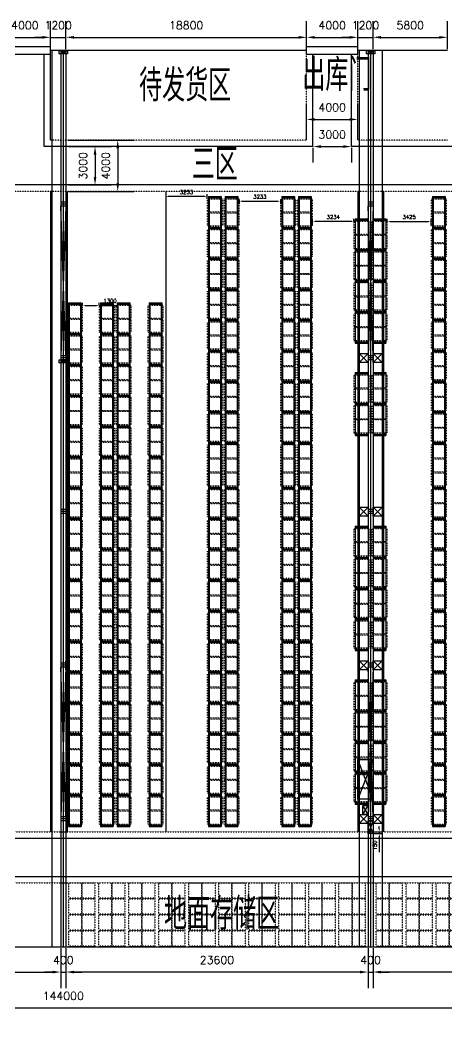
# Model space of a CAD drawing. Header units: millimetres. Extents: x 6622 to 532820, y 3370 to 359312.
# Drawn here: x 78485 to 111822, y 171590 to 249978 of the extents above; entities that cross this region are included whole.
import ezdxf

# ---------------------------------------------------------------- set-up
doc = ezdxf.new("R2010")
doc.units = ezdxf.units.MM
doc.linetypes.add('ACAD_ISO03W100', pattern=[30, 12, -18])
doc.styles.get("Standard").update_dxf_attribs({"font": 'txt', "bigfont": 'gbcbig.shx'})
doc.dimstyles.new('ISO-25', dxfattribs={"dimtxt": 625, "dimasz": 625, "dimexe": 1250, "dimexo": 100, "dimgap": 625, "dimtad": 1, "dimtxsty": 'Standard', "dimcen": 2.5, "dimadec": 0, "dimazin": 0, "dimtfac": 1, "dimtmove": 0, "dimatfit": 3, "dimfxl": 1, "dimarcsym": 0})
doc.dimstyles.new('副本 ISO-25', dxfattribs={"dimtxt": 300, "dimasz": 200, "dimexe": 200, "dimexo": 25, "dimgap": 200, "dimtad": 1, "dimtxsty": 'Standard', "dimcen": 2.5, "dimadec": 0, "dimazin": 0, "dimtfac": 1, "dimtmove": 0, "dimatfit": 3, "dimfxl": 1, "dimarcsym": 0})

# ---------------------------------------------------------------- blocks, each defined once
blk = doc.blocks.new('*D160')
at = {"color": 0, "lineweight": -2, "transparency": 16777216}
for p, q in [((101360, 240000), (101360, 238850)), ((101985, 240100), (103735, 240100)), ((104360, 240000), (104360, 238850))]:
    blk.add_line(p, q, dxfattribs=at)
at = {"color": 0, "transparency": 16777216}
for points in [[(101985, 240204), (101985, 239996), (101360, 240100)], [(103735, 240204), (103735, 239996), (104360, 240100)]]:
    blk.add_solid(points, dxfattribs=at)
at = {"layer": 'Defpoints', "color": 0, "transparency": 16777216}
for p in [(101360, 240100), (104360, 240100), (104360, 240100)]:
    blk.add_point(p, dxfattribs=at)
at = {"color": 0, "transparency": 16777216, "insert": (102860, 241038), "char_height": 625, "attachment_point": 5}
blk.add_mtext('3000', dxfattribs=at)
blk = doc.blocks.new('*D161')
at = {"color": 0, "lineweight": -2, "transparency": 16777216}
for p, q in [((100860, 240700), (100860, 243470)), ((104860, 240700), (104860, 243470)), ((101485, 242220), (104235, 242220))]:
    blk.add_line(p, q, dxfattribs=at)
at = {"color": 0, "transparency": 16777216}
for points in [[(101485, 242324), (101485, 242116), (100860, 242220)], [(104235, 242324), (104235, 242116), (104860, 242220)]]:
    blk.add_solid(points, dxfattribs=at)
at = {"layer": 'Defpoints', "color": 0, "transparency": 16777216}
for p in [(104860, 242220), (100860, 240600), (104860, 240600)]:
    blk.add_point(p, dxfattribs=at)
at = {"color": 0, "transparency": 16777216, "insert": (102860, 243158), "char_height": 625, "attachment_point": 5}
blk.add_mtext('4000', dxfattribs=at)
blk = doc.blocks.new('*D163')
at = {"color": 0, "lineweight": -2, "transparency": 16777216}
for p, q in [((76860, 248000), (76860, 249880)), ((80860, 248000), (80860, 249880)), ((77485, 248630), (80235, 248630))]:
    blk.add_line(p, q, dxfattribs=at)
at = {"color": 0, "transparency": 16777216}
for points in [[(77485, 248734), (77485, 248526), (76860, 248630)], [(80235, 248734), (80235, 248526), (80860, 248630)]]:
    blk.add_solid(points, dxfattribs=at)
at = {"layer": 'Defpoints', "color": 0, "transparency": 16777216}
for p in [(80860, 248630), (76860, 247900), (80860, 247900)]:
    blk.add_point(p, dxfattribs=at)
at = {"color": 0, "transparency": 16777216, "insert": (78860, 249568), "char_height": 625, "attachment_point": 5}
blk.add_mtext('4000', dxfattribs=at)
blk = doc.blocks.new('*D164')
at = {"color": 0, "lineweight": -2, "transparency": 16777216}
for p, q in [((80860, 247700), (80860, 249880)), ((82060, 247700), (82060, 249880)), ((80235, 248630), (79610, 248630)), ((80860, 248630), (82060, 248630)), ((82685, 248630), (83310, 248630))]:
    blk.add_line(p, q, dxfattribs=at)
at = {"color": 0, "transparency": 16777216}
for points in [[(80235, 248734), (80235, 248526), (80860, 248630)], [(82685, 248734), (82685, 248526), (82060, 248630)]]:
    blk.add_solid(points, dxfattribs=at)
at = {"layer": 'Defpoints', "color": 0, "transparency": 16777216}
for p in [(82060, 248630), (80860, 247600), (82060, 247600)]:
    blk.add_point(p, dxfattribs=at)
at = {"color": 0, "transparency": 16777216, "insert": (81460, 249568), "char_height": 625, "attachment_point": 5}
blk.add_mtext('1200', dxfattribs=at)
blk = doc.blocks.new('*D165')
at = {"color": 0, "lineweight": -2, "transparency": 16777216}
for p, q in [((82060, 247700), (82060, 249880)), ((100860, 247700), (100860, 249880)), ((82685, 248630), (100235, 248630))]:
    blk.add_line(p, q, dxfattribs=at)
at = {"color": 0, "transparency": 16777216}
for points in [[(82685, 248734), (82685, 248526), (82060, 248630)], [(100235, 248734), (100235, 248526), (100860, 248630)]]:
    blk.add_solid(points, dxfattribs=at)
at = {"layer": 'Defpoints', "color": 0, "transparency": 16777216}
for p in [(100860, 248630), (82060, 247600), (100860, 247600)]:
    blk.add_point(p, dxfattribs=at)
at = {"color": 0, "transparency": 16777216, "insert": (91460, 249568), "char_height": 625, "attachment_point": 5}
blk.add_mtext('18800', dxfattribs=at)
blk = doc.blocks.new('*D166')
at = {"color": 0, "lineweight": -2, "transparency": 16777216}
for p, q in [((100860, 248000), (100860, 249880)), ((104860, 248000), (104860, 249880)), ((101485, 248630), (104235, 248630))]:
    blk.add_line(p, q, dxfattribs=at)
at = {"color": 0, "transparency": 16777216}
for points in [[(101485, 248734), (101485, 248526), (100860, 248630)], [(104235, 248734), (104235, 248526), (104860, 248630)]]:
    blk.add_solid(points, dxfattribs=at)
at = {"layer": 'Defpoints', "color": 0, "transparency": 16777216}
for p in [(104860, 248630), (100860, 247900), (104860, 247900)]:
    blk.add_point(p, dxfattribs=at)
at = {"color": 0, "transparency": 16777216, "insert": (102860, 249568), "char_height": 625, "attachment_point": 5}
blk.add_mtext('4000', dxfattribs=at)
blk = doc.blocks.new('*D167')
at = {"color": 0, "lineweight": -2, "transparency": 16777216}
for p, q in [((104860, 247700), (104860, 249880)), ((106060, 247700), (106060, 249880)), ((104235, 248630), (103610, 248630)), ((104860, 248630), (106060, 248630)), ((106685, 248630), (107310, 248630))]:
    blk.add_line(p, q, dxfattribs=at)
at = {"color": 0, "transparency": 16777216}
for points in [[(104235, 248734), (104235, 248526), (104860, 248630)], [(106685, 248734), (106685, 248526), (106060, 248630)]]:
    blk.add_solid(points, dxfattribs=at)
at = {"layer": 'Defpoints', "color": 0, "transparency": 16777216}
for p in [(106060, 248630), (104860, 247600), (106060, 247600)]:
    blk.add_point(p, dxfattribs=at)
at = {"color": 0, "transparency": 16777216, "insert": (105460, 249568), "char_height": 625, "attachment_point": 5}
blk.add_mtext('1200', dxfattribs=at)
blk = doc.blocks.new('*D168')
at = {"color": 0, "lineweight": -2, "transparency": 16777216}
for p, q in [((106060, 247700), (106060, 249880)), ((111860, 247700), (111860, 249880)), ((106685, 248630), (111235, 248630))]:
    blk.add_line(p, q, dxfattribs=at)
at = {"color": 0, "transparency": 16777216}
for points in [[(106685, 248734), (106685, 248526), (106060, 248630)], [(111235, 248734), (111235, 248526), (111860, 248630)]]:
    blk.add_solid(points, dxfattribs=at)
at = {"layer": 'Defpoints', "color": 0, "transparency": 16777216}
for p in [(111860, 248630), (106060, 247600), (111860, 247600)]:
    blk.add_point(p, dxfattribs=at)
at = {"color": 0, "transparency": 16777216, "insert": (108960, 249568), "char_height": 625, "attachment_point": 5}
blk.add_mtext('5800', dxfattribs=at)
blk = doc.blocks.new('*D151')
at = {"color": 0, "lineweight": -2, "transparency": 16777216}
for p, q in [((106060, 177500), (106060, 174390)), ((129660, 177500), (129660, 174390)), ((129035, 175640), (106685, 175640))]:
    blk.add_line(p, q, dxfattribs=at)
at = {"color": 0, "transparency": 16777216}
for points in [[(106685, 175744), (106685, 175536), (106060, 175640)], [(129035, 175744), (129035, 175536), (129660, 175640)]]:
    blk.add_solid(points, dxfattribs=at)
at = {"layer": 'Defpoints', "color": 0, "transparency": 16777216}
for p in [(106060, 177600), (129660, 177600), (106060, 175640)]:
    blk.add_point(p, dxfattribs=at)
at = {"color": 0, "transparency": 16777216, "insert": (117860, 176578), "char_height": 625, "attachment_point": 5}
blk.add_mtext('23600', dxfattribs=at)
blk = doc.blocks.new('*D152')
at = {"color": 0, "lineweight": -2, "transparency": 16777216}
for p, q in [((82060, 177500), (82060, 174390)), ((105660, 177500), (105660, 174390)), ((105035, 175640), (82685, 175640))]:
    blk.add_line(p, q, dxfattribs=at)
at = {"color": 0, "transparency": 16777216}
for points in [[(82685, 175744), (82685, 175536), (82060, 175640)], [(105035, 175744), (105035, 175536), (105660, 175640)]]:
    blk.add_solid(points, dxfattribs=at)
at = {"layer": 'Defpoints', "color": 0, "transparency": 16777216}
for p in [(82060, 177600), (105660, 177600), (82060, 175640)]:
    blk.add_point(p, dxfattribs=at)
at = {"color": 0, "transparency": 16777216, "insert": (93860, 176578), "char_height": 625, "attachment_point": 5}
blk.add_mtext('23600', dxfattribs=at)
blk = doc.blocks.new('*D153')
at = {"color": 0, "lineweight": -2, "transparency": 16777216}
for p, q in [((105660, 177500), (105660, 174390)), ((106060, 177500), (106060, 174390)), ((105035, 175640), (104410, 175640)), ((105660, 175640), (106060, 175640)), ((106685, 175640), (107310, 175640))]:
    blk.add_line(p, q, dxfattribs=at)
at = {"color": 0, "transparency": 16777216}
for points in [[(105035, 175744), (105035, 175536), (105660, 175640)], [(106685, 175744), (106685, 175536), (106060, 175640)]]:
    blk.add_solid(points, dxfattribs=at)
at = {"layer": 'Defpoints', "color": 0, "transparency": 16777216}
for p in [(105660, 177600), (106060, 177600), (106060, 175640)]:
    blk.add_point(p, dxfattribs=at)
at = {"color": 0, "transparency": 16777216, "insert": (105860, 176578), "char_height": 625, "attachment_point": 5}
blk.add_mtext('400', dxfattribs=at)
blk = doc.blocks.new('*D154')
at = {"color": 0, "lineweight": -2, "transparency": 16777216}
for p, q in [((58060, 177500), (58060, 174390)), ((81660, 177500), (81660, 174390)), ((58685, 175640), (81035, 175640))]:
    blk.add_line(p, q, dxfattribs=at)
at = {"color": 0, "transparency": 16777216}
for points in [[(58685, 175744), (58685, 175536), (58060, 175640)], [(81035, 175744), (81035, 175536), (81660, 175640)]]:
    blk.add_solid(points, dxfattribs=at)
at = {"layer": 'Defpoints', "color": 0, "transparency": 16777216}
for p in [(58060, 177600), (81660, 177600), (81660, 175640)]:
    blk.add_point(p, dxfattribs=at)
at = {"color": 0, "transparency": 16777216, "insert": (69860, 176578), "char_height": 625, "attachment_point": 5}
blk.add_mtext('23600', dxfattribs=at)
blk = doc.blocks.new('*D155')
at = {"color": 0, "lineweight": -2, "transparency": 16777216}
for p, q in [((81660, 177500), (81660, 174390)), ((82060, 177500), (82060, 174390)), ((81035, 175640), (80410, 175640)), ((81660, 175640), (82060, 175640)), ((82685, 175640), (83310, 175640))]:
    blk.add_line(p, q, dxfattribs=at)
at = {"color": 0, "transparency": 16777216}
for points in [[(81035, 175744), (81035, 175536), (81660, 175640)], [(82685, 175744), (82685, 175536), (82060, 175640)]]:
    blk.add_solid(points, dxfattribs=at)
at = {"layer": 'Defpoints', "color": 0, "transparency": 16777216}
for p in [(81660, 177600), (82060, 177600), (82060, 175640)]:
    blk.add_point(p, dxfattribs=at)
at = {"color": 0, "transparency": 16777216, "insert": (81860, 176578), "char_height": 625, "attachment_point": 5}
blk.add_mtext('400', dxfattribs=at)
blk = doc.blocks.new('*D156')
at = {"color": 0, "lineweight": -2, "transparency": 16777216}
for p, q in [((82260, 240100), (85590, 240100)), ((84340, 239475), (84340, 237725)), ((82260, 237100), (85590, 237100))]:
    blk.add_line(p, q, dxfattribs=at)
at = {"color": 0, "transparency": 16777216}
for points in [[(84236, 239475), (84444, 239475), (84340, 240100)], [(84236, 237725), (84444, 237725), (84340, 237100)]]:
    blk.add_solid(points, dxfattribs=at)
at = {"layer": 'Defpoints', "color": 0, "transparency": 16777216}
for p in [(82160, 240100), (82160, 237100), (84340, 237100)]:
    blk.add_point(p, dxfattribs=at)
at = {"color": 0, "transparency": 16777216, "insert": (83402, 238600), "char_height": 625, "attachment_point": 5, "rotation": 90}
blk.add_mtext('3000', dxfattribs=at)
blk = doc.blocks.new('*D157')
at = {"color": 0, "lineweight": -2, "transparency": 16777216}
for p, q in [((82260, 240600), (87360, 240600)), ((86110, 239975), (86110, 237225)), ((82260, 236600), (87360, 236600))]:
    blk.add_line(p, q, dxfattribs=at)
at = {"color": 0, "transparency": 16777216}
for points in [[(86006, 239975), (86214, 239975), (86110, 240600)], [(86006, 237225), (86214, 237225), (86110, 236600)]]:
    blk.add_solid(points, dxfattribs=at)
at = {"layer": 'Defpoints', "color": 0, "transparency": 16777216}
for p in [(82160, 240600), (82160, 236600), (86110, 236600)]:
    blk.add_point(p, dxfattribs=at)
at = {"color": 0, "transparency": 16777216, "insert": (85172, 238600), "char_height": 625, "attachment_point": 5, "rotation": 90}
blk.add_mtext('4000', dxfattribs=at)
blk = doc.blocks.new('*D189')
at = {"color": 0, "lineweight": -2, "transparency": 16777216}
for p, q in [((9860, 177500), (9860, 171590)), ((153860, 177500), (153860, 171590)), ((10485, 172840), (153235, 172840))]:
    blk.add_line(p, q, dxfattribs=at)
at = {"color": 0, "transparency": 16777216}
for points in [[(10485, 172944), (10485, 172736), (9860, 172840)], [(153235, 172944), (153235, 172736), (153860, 172840)]]:
    blk.add_solid(points, dxfattribs=at)
at = {"layer": 'Defpoints', "color": 0, "transparency": 16777216}
for p in [(9860, 177600), (153860, 177600), (153860, 172840)]:
    blk.add_point(p, dxfattribs=at)
at = {"color": 0, "transparency": 16777216, "insert": (81860, 173778), "char_height": 625, "attachment_point": 5}
blk.add_mtext('144000', dxfattribs=at)
blk = doc.blocks.new('地面托盘')
at = {"color": 3, "linetype": 'ACAD_ISO03W100'}
for points in [[(62730, -1440), (62730, -240), (63730, -240), (63730, -1440)], [(63775, -1440), (63775, -240), (64775, -240), (64775, -1440)], [(65075, -1440), (65075, -240), (66075, -240), (66075, -1440)], [(66120, -1440), (66120, -240), (67120, -240), (67120, -1440)], [(67420, -1440), (67420, -240), (68420, -240), (68420, -1440)], [(68465, -1440), (68465, -240), (69465, -240), (69465, -1440)], [(69765, -1440), (69765, -240), (70765, -240), (70765, -1440)], [(70810, -1440), (70810, -240), (71810, -240), (71810, -1440)], [(72110, -1440), (72110, -240), (73110, -240), (73110, -1440)], [(73155, -1440), (73155, -240), (74155, -240), (74155, -1440)], [(74455, -1440), (74455, -240), (75455, -240), (75455, -1440)], [(75500, -1440), (75500, -240), (76500, -240), (76500, -1440)], [(76800, -1440), (76800, -240), (77800, -240), (77800, -1440)], [(77845, -1440), (77845, -240), (78845, -240), (78845, -1440)], [(79145, -1440), (79145, -240), (80145, -240), (80145, -1440)], [(80190, -1440), (80190, -240), (81190, -240), (81190, -1440)], [(81490, -1440), (81490, -240), (82490, -240), (82490, -1440)], [(82535, -1440), (82535, -240), (83535, -240), (83535, -1440)], [(83835, -1440), (83835, -240), (84835, -240), (84835, -1440)], [(84880, -1440), (84880, -240), (85880, -240), (85880, -1440)], [(62730, -2690), (62730, -1490), (63730, -1490), (63730, -2690)], [(63775, -2690), (63775, -1490), (64775, -1490), (64775, -2690)], [(65075, -2690), (65075, -1490), (66075, -1490), (66075, -2690)], [(66120, -2690), (66120, -1490), (67120, -1490), (67120, -2690)], [(67420, -2690), (67420, -1490), (68420, -1490), (68420, -2690)], [(68465, -2690), (68465, -1490), (69465, -1490), (69465, -2690)], [(69765, -2690), (69765, -1490), (70765, -1490), (70765, -2690)], [(70810, -2690), (70810, -1490), (71810, -1490), (71810, -2690)], [(72110, -2690), (72110, -1490), (73110, -1490), (73110, -2690)], [(73155, -2690), (73155, -1490), (74155, -1490), (74155, -2690)], [(74455, -2690), (74455, -1490), (75455, -1490), (75455, -2690)], [(75500, -2690), (75500, -1490), (76500, -1490), (76500, -2690)], [(76800, -2690), (76800, -1490), (77800, -1490), (77800, -2690)], [(77845, -2690), (77845, -1490), (78845, -1490), (78845, -2690)], [(79145, -2690), (79145, -1490), (80145, -1490), (80145, -2690)], [(80190, -2690), (80190, -1490), (81190, -1490), (81190, -2690)], [(81490, -2690), (81490, -1490), (82490, -1490), (82490, -2690)], [(82535, -2690), (82535, -1490), (83535, -1490), (83535, -2690)], [(83835, -2690), (83835, -1490), (84835, -1490), (84835, -2690)], [(84880, -2690), (84880, -1490), (85880, -1490), (85880, -2690)], [(62730, -3940), (62730, -2740), (63730, -2740), (63730, -3940)], [(63775, -3940), (63775, -2740), (64775, -2740), (64775, -3940)], [(65075, -3940), (65075, -2740), (66075, -2740), (66075, -3940)], [(66120, -3940), (66120, -2740), (67120, -2740), (67120, -3940)], [(67420, -3940), (67420, -2740), (68420, -2740), (68420, -3940)], [(68465, -3940), (68465, -2740), (69465, -2740), (69465, -3940)], [(69765, -3940), (69765, -2740), (70765, -2740), (70765, -3940)], [(70810, -3940), (70810, -2740), (71810, -2740), (71810, -3940)], [(72110, -3940), (72110, -2740), (73110, -2740), (73110, -3940)], [(73155, -3940), (73155, -2740), (74155, -2740), (74155, -3940)], [(74455, -3940), (74455, -2740), (75455, -2740), (75455, -3940)], [(75500, -3940), (75500, -2740), (76500, -2740), (76500, -3940)], [(76800, -3940), (76800, -2740), (77800, -2740), (77800, -3940)], [(77845, -3940), (77845, -2740), (78845, -2740), (78845, -3940)], [(79145, -3940), (79145, -2740), (80145, -2740), (80145, -3940)], [(80190, -3940), (80190, -2740), (81190, -2740), (81190, -3940)], [(81490, -3940), (81490, -2740), (82490, -2740), (82490, -3940)], [(82535, -3940), (82535, -2740), (83535, -2740), (83535, -3940)], [(83835, -3940), (83835, -2740), (84835, -2740), (84835, -3940)], [(84880, -3940), (84880, -2740), (85880, -2740), (85880, -3940)], [(62730, -5190), (62730, -3990), (63730, -3990), (63730, -5190)], [(63775, -5190), (63775, -3990), (64775, -3990), (64775, -5190)], [(65075, -5190), (65075, -3990), (66075, -3990), (66075, -5190)], [(66120, -5190), (66120, -3990), (67120, -3990), (67120, -5190)], [(67420, -5190), (67420, -3990), (68420, -3990), (68420, -5190)], [(68465, -5190), (68465, -3990), (69465, -3990), (69465, -5190)], [(69765, -5190), (69765, -3990), (70765, -3990), (70765, -5190)], [(70810, -5190), (70810, -3990), (71810, -3990), (71810, -5190)], [(72110, -5190), (72110, -3990), (73110, -3990), (73110, -5190)], [(73155, -5190), (73155, -3990), (74155, -3990), (74155, -5190)], [(74455, -5190), (74455, -3990), (75455, -3990), (75455, -5190)], [(75500, -5190), (75500, -3990), (76500, -3990), (76500, -5190)], [(76800, -5190), (76800, -3990), (77800, -3990), (77800, -5190)], [(77845, -5190), (77845, -3990), (78845, -3990), (78845, -5190)], [(79145, -5190), (79145, -3990), (80145, -3990), (80145, -5190)], [(80190, -5190), (80190, -3990), (81190, -3990), (81190, -5190)], [(81490, -5190), (81490, -3990), (82490, -3990), (82490, -5190)], [(82535, -5190), (82535, -3990), (83535, -3990), (83535, -5190)], [(83835, -5190), (83835, -3990), (84835, -3990), (84835, -5190)], [(84880, -5190), (84880, -3990), (85880, -3990), (85880, -5190)]]:
    blk.add_lwpolyline(points, close=True, dxfattribs=at)
blk = doc.blocks.new('*D190')
at = {"color": 0, "lineweight": -2, "transparency": 16777216}
for p, q in [((106085, 186600), (106740, 186600)), ((106540, 186800), (106540, 187000)), ((106540, 186600), (106540, 186450)), ((106085, 186450), (106740, 186450)), ((106540, 186250), (106540, 185000))]:
    blk.add_line(p, q, dxfattribs=at)
at = {"color": 0, "transparency": 16777216}
for points in [[(106507, 186800), (106573, 186800), (106540, 186600)], [(106507, 186250), (106573, 186250), (106540, 186450)]]:
    blk.add_solid(points, dxfattribs=at)
at = {"layer": 'Defpoints', "color": 0, "transparency": 16777216}
for p in [(106060, 186600), (106060, 186450), (106540, 186450)]:
    blk.add_point(p, dxfattribs=at)
at = {"color": 0, "transparency": 16777216, "insert": (106190, 185525), "char_height": 300, "attachment_point": 5, "rotation": 90}
blk.add_mtext('150', dxfattribs=at)
blk = doc.blocks.new('穿梭机货架无通道1')
at = {"color": 6}
for p, q in [((130160, 59555), (130160, 48255)), ((130160, 59555), (131160, 59555)), ((130160, 59455), (131160, 59455)), ((130210, 59555), (130210, 48255)), ((130210, 59555), (131110, 59455)), ((131110, 59555), (130210, 59455)), ((131110, 59555), (131110, 48255)), ((131160, 59555), (131160, 48255)), ((130160, 57155), (131160, 57155)), ((130160, 57055), (131160, 57055)), ((130210, 57155), (131110, 57055)), ((131110, 57155), (130210, 57055)), ((130160, 54755), (131160, 54755)), ((130160, 54655), (131160, 54655)), ((130210, 54755), (131110, 54655)), ((131110, 54755), (130210, 54655)), ((130160, 52355), (131160, 52355)), ((130160, 52255), (131160, 52255)), ((130210, 52355), (131110, 52255)), ((131110, 52355), (130210, 52255)), ((130160, 49955), (131160, 49955)), ((130160, 49855), (131160, 49855)), ((130210, 49955), (131110, 49855)), ((131110, 49955), (130210, 49855)), ((130160, 48255), (130160, 45555)), ((130210, 48255), (130210, 45555)), ((131110, 48255), (131110, 45555)), ((131160, 48255), (131160, 45555)), ((130160, 47555), (131160, 47555)), ((130160, 47455), (131160, 47455)), ((130210, 47555), (131110, 47455)), ((131110, 47555), (130210, 47455)), ((130160, 45555), (130160, 18655)), ((130210, 45555), (130210, 18655)), ((131110, 45555), (131110, 18655)), ((131160, 45555), (131160, 18655)), ((130160, 45155), (131160, 45155)), ((130160, 45055), (131160, 45055)), ((130210, 45155), (131110, 45055)), ((131110, 45155), (130210, 45055)), ((130160, 42755), (131160, 42755)), ((130160, 42655), (131160, 42655)), ((130210, 42755), (131110, 42655)), ((131110, 42755), (130210, 42655)), ((130160, 40355), (131160, 40355)), ((130160, 40255), (131160, 40255)), ((130210, 40355), (131110, 40255)), ((131110, 40355), (130210, 40255)), ((130160, 37955), (131160, 37955)), ((130160, 37855), (131160, 37855)), ((130210, 37955), (131110, 37855)), ((131110, 37955), (130210, 37855)), ((130160, 35555), (131160, 35555)), ((130160, 35455), (131160, 35455)), ((130210, 35555), (131110, 35455)), ((131110, 35555), (130210, 35455)), ((130160, 33155), (131160, 33155)), ((130160, 33055), (131160, 33055)), ((130210, 33155), (131110, 33055)), ((131110, 33155), (130210, 33055)), ((130160, 30755), (131160, 30755)), ((130160, 30655), (131160, 30655)), ((130210, 30755), (131110, 30655)), ((131110, 30755), (130210, 30655)), ((130160, 28355), (131160, 28355)), ((130160, 28255), (131160, 28255)), ((130210, 28355), (131110, 28255)), ((131110, 28355), (130210, 28255)), ((130160, 25955), (131160, 25955)), ((130210, 25955), (131110, 25855)), ((131110, 25955), (130210, 25855)), ((130160, 25855), (131160, 25855)), ((130160, 23555), (131160, 23555)), ((130210, 23555), (131110, 23455)), ((131110, 23555), (130210, 23455)), ((130160, 23455), (131160, 23455)), ((130160, 21155), (131160, 21155)), ((130160, 21055), (131160, 21055)), ((130210, 21155), (131110, 21055)), ((131110, 21155), (130210, 21055)), ((130160, 18755), (131160, 18755)), ((130160, 18655), (131160, 18655)), ((130210, 18755), (131110, 18655)), ((131110, 18755), (130210, 18655))]:
    blk.add_line(p, q, dxfattribs=at)
at = {"color": 3, "linetype": 'ACAD_ISO03W100'}
for points in [[(130060, 59355), (130060, 58355), (131260, 58355), (131260, 59355)], [(130060, 58255), (130060, 57255), (131260, 57255), (131260, 58255)], [(130060, 56955), (130060, 55955), (131260, 55955), (131260, 56955)], [(130060, 55855), (130060, 54855), (131260, 54855), (131260, 55855)], [(130060, 54555), (130060, 53555), (131260, 53555), (131260, 54555)], [(130060, 53455), (130060, 52455), (131260, 52455), (131260, 53455)], [(130060, 52155), (130060, 51155), (131260, 51155), (131260, 52155)], [(130060, 51055), (130060, 50055), (131260, 50055), (131260, 51055)], [(130060, 49755), (130060, 48755), (131260, 48755), (131260, 49755)], [(130060, 48655), (130060, 47655), (131260, 47655), (131260, 48655)], [(130060, 47355), (130060, 46355), (131260, 46355), (131260, 47355)], [(130060, 46255), (130060, 45255), (131260, 45255), (131260, 46255)], [(130060, 44955), (130060, 43955), (131260, 43955), (131260, 44955)], [(130060, 43855), (130060, 42855), (131260, 42855), (131260, 43855)], [(130060, 42555), (130060, 41555), (131260, 41555), (131260, 42555)], [(130060, 41455), (130060, 40455), (131260, 40455), (131260, 41455)], [(130060, 40155), (130060, 39155), (131260, 39155), (131260, 40155)], [(130060, 39055), (130060, 38055), (131260, 38055), (131260, 39055)], [(130060, 37755), (130060, 36755), (131260, 36755), (131260, 37755)], [(130060, 36655), (130060, 35655), (131260, 35655), (131260, 36655)], [(130060, 35355), (130060, 34355), (131260, 34355), (131260, 35355)], [(130060, 34255), (130060, 33255), (131260, 33255), (131260, 34255)], [(130060, 32955), (130060, 31955), (131260, 31955), (131260, 32955)], [(130060, 31855), (130060, 30855), (131260, 30855), (131260, 31855)], [(130060, 30555), (130060, 29555), (131260, 29555), (131260, 30555)], [(130060, 29455), (130060, 28455), (131260, 28455), (131260, 29455)], [(130060, 28155), (130060, 27155), (131260, 27155), (131260, 28155)], [(130060, 27055), (130060, 26055), (131260, 26055), (131260, 27055)], [(130060, 25755), (130060, 24755), (131260, 24755), (131260, 25755)], [(130060, 24655), (130060, 23655), (131260, 23655), (131260, 24655)], [(130060, 23355), (130060, 22355), (131260, 22355), (131260, 23355)], [(130060, 22255), (130060, 21255), (131260, 21255), (131260, 22255)], [(130060, 20955), (130060, 19955), (131260, 19955), (131260, 20955)], [(130060, 19855), (130060, 18855), (131260, 18855), (131260, 19855)]]:
    blk.add_lwpolyline(points, close=True, dxfattribs=at)
blk = doc.blocks.new('货架')
at = {"color": 6}
for p, q in [((213640, 135175), (214640, 135175)), ((213640, 135175), (213640, 115875)), ((213640, 135075), (214640, 135075)), ((213690, 135175), (213690, 115875)), ((213690, 135175), (214590, 135075)), ((214590, 135175), (213690, 135075)), ((214590, 135175), (214590, 115875)), ((214640, 135175), (214640, 115875)), ((213640, 132775), (214640, 132775)), ((213640, 132675), (214640, 132675)), ((213690, 132775), (214590, 132675)), ((214590, 132775), (213690, 132675)), ((213640, 130375), (214640, 130375)), ((213640, 130275), (214640, 130275)), ((213690, 130375), (214590, 130275)), ((214590, 130375), (213690, 130275)), ((213640, 127975), (214640, 127975)), ((213640, 127875), (214640, 127875)), ((213690, 127975), (214590, 127875)), ((214590, 127975), (213690, 127875)), ((213640, 125575), (214640, 125575)), ((213640, 125475), (214640, 125475)), ((213690, 125575), (214590, 125475)), ((214590, 125575), (213690, 125475)), ((213640, 123175), (214640, 123175)), ((213640, 123075), (214640, 123075)), ((213690, 123175), (214590, 123075)), ((214590, 123175), (213690, 123075)), ((213640, 120775), (214640, 120775)), ((213690, 120775), (214590, 120675)), ((214590, 120775), (213690, 120675)), ((213640, 120675), (214640, 120675)), ((213640, 118375), (214640, 118375)), ((213690, 118375), (214590, 118275)), ((214590, 118375), (213690, 118275)), ((213640, 118275), (214640, 118275)), ((213640, 112475), (213640, 85975)), ((213690, 112475), (213690, 85975)), ((214590, 112475), (214590, 85975)), ((214640, 112475), (214640, 85975)), ((213640, 110075), (214640, 110075)), ((213640, 109975), (214640, 109975)), ((213690, 110075), (214590, 109975)), ((214590, 110075), (213690, 109975)), ((213640, 107675), (214640, 107675)), ((213640, 107575), (214640, 107575)), ((213690, 107675), (214590, 107575)), ((214590, 107675), (213690, 107575)), ((213640, 105275), (214640, 105275)), ((213640, 105175), (214640, 105175)), ((213690, 105275), (214590, 105175)), ((214590, 105275), (213690, 105175)), ((213640, 102875), (214640, 102875)), ((213640, 102775), (214640, 102775)), ((213690, 102875), (214590, 102775)), ((214590, 102875), (213690, 102775)), ((213640, 100475), (214640, 100475)), ((213640, 100375), (214640, 100375)), ((213690, 100475), (214590, 100375)), ((214590, 100475), (213690, 100375)), ((213640, 98075), (214640, 98075)), ((213690, 98075), (214590, 97975)), ((214590, 98075), (213690, 97975)), ((213640, 97975), (214640, 97975)), ((213640, 95675), (214640, 95675)), ((213690, 95675), (214590, 95575)), ((214590, 95675), (213690, 95575)), ((213640, 95575), (214640, 95575)), ((213640, 93275), (214640, 93275)), ((213640, 93175), (214640, 93175)), ((213690, 93275), (214590, 93175)), ((214590, 93275), (213690, 93175)), ((213640, 90875), (214640, 90875)), ((213640, 90775), (214640, 90775)), ((213690, 90875), (214590, 90775)), ((214590, 90875), (213690, 90775)), ((213640, 88475), (214640, 88475)), ((213640, 88375), (214640, 88375)), ((213690, 88475), (214590, 88375)), ((214590, 88475), (213690, 88375)), ((213640, 86075), (214640, 86075)), ((213640, 85975), (214640, 85975)), ((213690, 86075), (214590, 85975)), ((214590, 86075), (213690, 85975))]:
    blk.add_line(p, q, dxfattribs=at)
at = {"color": 5}
for p, q in [((213640, 115975), (214640, 115975)), ((213640, 115875), (214640, 115875)), ((213640, 115875), (213640, 112475)), ((213690, 115975), (214590, 115875)), ((214590, 115975), (213690, 115875)), ((213690, 115875), (213690, 112475)), ((214590, 115875), (214590, 112475)), ((214640, 115875), (214640, 112475)), ((213640, 112475), (214640, 112475)), ((213640, 112375), (214640, 112375)), ((213690, 112475), (214590, 112375)), ((214590, 112475), (213690, 112375))]:
    blk.add_line(p, q, dxfattribs=at)
at = {"color": 3, "linetype": 'ACAD_ISO03W100'}
for points in [[(213540, 134975), (213540, 133975), (214740, 133975), (214740, 134975)], [(213540, 133875), (213540, 132875), (214740, 132875), (214740, 133875)], [(213540, 132575), (213540, 131575), (214740, 131575), (214740, 132575)], [(213540, 131475), (213540, 130475), (214740, 130475), (214740, 131475)], [(213540, 130175), (213540, 129175), (214740, 129175), (214740, 130175)], [(213540, 129075), (213540, 128075), (214740, 128075), (214740, 129075)], [(213540, 127775), (213540, 126775), (214740, 126775), (214740, 127775)], [(213540, 126675), (213540, 125675), (214740, 125675), (214740, 126675)], [(213540, 125375), (213540, 124375), (214740, 124375), (214740, 125375)], [(213540, 124275), (213540, 123275), (214740, 123275), (214740, 124275)], [(213540, 122975), (213540, 121975), (214740, 121975), (214740, 122975)], [(213540, 121875), (213540, 120875), (214740, 120875), (214740, 121875)], [(213540, 120575), (213540, 119575), (214740, 119575), (214740, 120575)], [(213540, 119475), (213540, 118475), (214740, 118475), (214740, 119475)], [(213540, 118175), (213540, 117175), (214740, 117175), (214740, 118175)], [(213540, 117075), (213540, 116075), (214740, 116075), (214740, 117075)], [(213540, 115775), (213540, 114775), (214740, 114775), (214740, 115775)], [(213540, 114675), (213540, 113675), (214740, 113675), (214740, 114675)], [(213540, 113575), (213540, 112575), (214740, 112575), (214740, 113575)], [(213540, 112275), (213540, 111275), (214740, 111275), (214740, 112275)], [(213540, 111175), (213540, 110175), (214740, 110175), (214740, 111175)], [(213540, 109875), (213540, 108875), (214740, 108875), (214740, 109875)], [(213540, 108775), (213540, 107775), (214740, 107775), (214740, 108775)], [(213540, 107475), (213540, 106475), (214740, 106475), (214740, 107475)], [(213540, 106375), (213540, 105375), (214740, 105375), (214740, 106375)], [(213540, 105075), (213540, 104075), (214740, 104075), (214740, 105075)], [(213540, 103975), (213540, 102975), (214740, 102975), (214740, 103975)], [(213540, 102675), (213540, 101675), (214740, 101675), (214740, 102675)], [(213540, 101575), (213540, 100575), (214740, 100575), (214740, 101575)], [(213540, 100275), (213540, 99275), (214740, 99275), (214740, 100275)], [(213540, 99175), (213540, 98175), (214740, 98175), (214740, 99175)], [(213540, 97875), (213540, 96875), (214740, 96875), (214740, 97875)], [(213540, 96775), (213540, 95775), (214740, 95775), (214740, 96775)], [(213540, 95475), (213540, 94475), (214740, 94475), (214740, 95475)], [(213540, 94375), (213540, 93375), (214740, 93375), (214740, 94375)], [(213540, 93075), (213540, 92075), (214740, 92075), (214740, 93075)], [(213540, 91975), (213540, 90975), (214740, 90975), (214740, 91975)], [(213540, 90675), (213540, 89675), (214740, 89675), (214740, 90675)], [(213540, 89575), (213540, 88575), (214740, 88575), (214740, 89575)], [(213540, 88275), (213540, 87275), (214740, 87275), (214740, 88275)], [(213540, 87175), (213540, 86175), (214740, 86175), (214740, 87175)]]:
    blk.add_lwpolyline(points, close=True, dxfattribs=at)
blk = doc.blocks.new('梁下货架')
at = {"color": 6}
for p, q in [((104760, 67430), (104760, 57730)), ((104760, 67430), (105760, 67430)), ((104810, 67430), (105710, 67330)), ((105710, 67430), (104810, 67330)), ((105760, 67430), (105760, 57730)), ((104760, 67330), (105760, 67330)), ((104760, 65030), (105760, 65030)), ((104760, 64930), (105760, 64930)), ((104810, 65030), (105710, 64930)), ((105710, 65030), (104810, 64930)), ((104760, 62630), (105760, 62630)), ((104760, 62530), (105760, 62530)), ((104810, 62630), (105710, 62530)), ((105710, 62630), (104810, 62530)), ((104760, 60230), (105760, 60230)), ((104760, 60130), (105760, 60130)), ((104810, 60230), (105710, 60130)), ((105710, 60230), (104810, 60130)), ((104760, 57830), (105760, 57830)), ((104760, 57730), (105760, 57730)), ((104810, 57830), (105710, 57730)), ((105710, 57830), (104810, 57730))]:
    blk.add_line(p, q, dxfattribs=at)
at = {"color": 3, "linetype": 'ACAD_ISO03W100'}
for points in [[(104660, 67230), (104660, 66230), (105860, 66230), (105860, 67230)], [(104660, 66130), (104660, 65130), (105860, 65130), (105860, 66130)], [(104660, 64830), (104660, 63830), (105860, 63830), (105860, 64830)], [(104660, 63730), (104660, 62730), (105860, 62730), (105860, 63730)], [(104660, 62430), (104660, 61430), (105860, 61430), (105860, 62430)], [(104660, 61330), (104660, 60330), (105860, 60330), (105860, 61330)], [(104660, 60030), (104660, 59030), (105860, 59030), (105860, 60030)], [(104660, 58930), (104660, 57930), (105860, 57930), (105860, 58930)]]:
    blk.add_lwpolyline(points, close=True, dxfattribs=at)
blk = doc.blocks.new('梁下货架1')
at = {"color": 6}
for p, q in [((104660, 54230), (104660, 49330)), ((104660, 54230), (105660, 54230)), ((104660, 54130), (105660, 54130)), ((104710, 54230), (105610, 54130)), ((105610, 54230), (104710, 54130)), ((105660, 54230), (105660, 49330)), ((104660, 51830), (105660, 51830)), ((104710, 51830), (105610, 51730)), ((105610, 51830), (104710, 51730)), ((104660, 51730), (105660, 51730)), ((104660, 49430), (105660, 49430)), ((104710, 49430), (105610, 49330)), ((105610, 49430), (104710, 49330)), ((104660, 49330), (105660, 49330))]:
    blk.add_line(p, q, dxfattribs=at)
at = {"color": 3, "linetype": 'ACAD_ISO03W100'}
for points in [[(104560, 54030), (104560, 53030), (105760, 53030), (105760, 54030)], [(104560, 52930), (104560, 51930), (105760, 51930), (105760, 52930)], [(104560, 51630), (104560, 50630), (105760, 50630), (105760, 51630)], [(104560, 50530), (104560, 49530), (105760, 49530), (105760, 50530)]]:
    blk.add_lwpolyline(points, close=True, dxfattribs=at)
blk = doc.blocks.new('*D193')
at = {"color": 0, "lineweight": -2, "transparency": 16777216}
for p, q in [((89860, 236575), (89860, 235990)), ((92893, 236190), (90060, 236190)), ((93093, 236025), (93093, 236390))]:
    blk.add_line(p, q, dxfattribs=at)
at = {"color": 0, "transparency": 16777216}
for points in [[(90060, 236223), (90060, 236157), (89860, 236190)], [(92893, 236223), (92893, 236157), (93093, 236190)]]:
    blk.add_solid(points, dxfattribs=at)
at = {"layer": 'Defpoints', "color": 0, "transparency": 16777216}
for p in [(89860, 236600), (89860, 236190), (93093, 236000)]:
    blk.add_point(p, dxfattribs=at)
at = {"color": 0, "transparency": 16777216, "insert": (91476, 236540), "char_height": 300, "attachment_point": 5}
blk.add_mtext('3233', dxfattribs=at)
blk = doc.blocks.new('*D194')
at = {"color": 0, "lineweight": -2, "transparency": 16777216}
for p, q in [((95593, 235975), (95593, 235640)), ((98826, 235975), (98826, 235640)), ((95793, 235840), (98626, 235840))]:
    blk.add_line(p, q, dxfattribs=at)
at = {"color": 0, "transparency": 16777216}
for points in [[(95793, 235873), (95793, 235807), (95593, 235840)], [(98626, 235873), (98626, 235807), (98826, 235840)]]:
    blk.add_solid(points, dxfattribs=at)
at = {"layer": 'Defpoints', "color": 0, "transparency": 16777216}
for p in [(95593, 236000), (98826, 236000), (98826, 235840)]:
    blk.add_point(p, dxfattribs=at)
at = {"color": 0, "transparency": 16777216, "insert": (97210, 236190), "char_height": 300, "attachment_point": 5}
blk.add_mtext('3233', dxfattribs=at)
blk = doc.blocks.new('*D195')
at = {"color": 0, "lineweight": -2, "transparency": 16777216}
for p, q in [((107160, 234275), (107160, 234450)), ((110585, 233925), (110585, 234450)), ((107360, 234250), (110385, 234250))]:
    blk.add_line(p, q, dxfattribs=at)
at = {"color": 0, "transparency": 16777216}
for points in [[(107360, 234283), (107360, 234217), (107160, 234250)], [(110385, 234283), (110385, 234217), (110585, 234250)]]:
    blk.add_solid(points, dxfattribs=at)
at = {"layer": 'Defpoints', "color": 0, "transparency": 16777216}
for p in [(107160, 234250), (110585, 234250), (110585, 233900)]:
    blk.add_point(p, dxfattribs=at)
at = {"color": 0, "transparency": 16777216, "insert": (108872, 234600), "char_height": 300, "attachment_point": 5}
blk.add_mtext('3425', dxfattribs=at)
blk = doc.blocks.new('*D196')
at = {"color": 0, "lineweight": -2, "transparency": 16777216}
for p, q in [((101326, 233925), (101326, 234450)), ((104560, 234275), (104560, 234450)), ((104360, 234250), (101526, 234250))]:
    blk.add_line(p, q, dxfattribs=at)
at = {"color": 0, "transparency": 16777216}
for points in [[(101526, 234283), (101526, 234217), (101326, 234250)], [(104360, 234283), (104360, 234217), (104560, 234250)]]:
    blk.add_solid(points, dxfattribs=at)
at = {"layer": 'Defpoints', "color": 0, "transparency": 16777216}
for p in [(101326, 234250), (101326, 233900), (104560, 234250)]:
    blk.add_point(p, dxfattribs=at)
at = {"color": 0, "transparency": 16777216, "insert": (102943, 234600), "char_height": 300, "attachment_point": 5}
blk.add_mtext('3234', dxfattribs=at)
blk = doc.blocks.new('*D198')
at = {"color": 0, "lineweight": -2, "transparency": 16777216}
for p, q in [((83360, 227725), (83360, 227900)), ((83560, 227700), (84460, 227700)), ((84660, 227725), (84660, 227900)), ((84660, 227700), (86160, 227700))]:
    blk.add_line(p, q, dxfattribs=at)
at = {"color": 0, "transparency": 16777216}
for points in [[(83560, 227733), (83560, 227667), (83360, 227700)], [(84460, 227733), (84460, 227667), (84660, 227700)]]:
    blk.add_solid(points, dxfattribs=at)
at = {"layer": 'Defpoints', "color": 0, "transparency": 16777216}
for p in [(83360, 227700), (84660, 227700), (84660, 227700)]:
    blk.add_point(p, dxfattribs=at)
at = {"color": 0, "transparency": 16777216, "insert": (85510, 228050), "char_height": 300, "attachment_point": 5}
blk.add_mtext('1300', dxfattribs=at)

msp = doc.modelspace()

# ---------------------------------------------------------------- linework, layer by layer
for p, q in [((80860, 247900), (76860, 247900)), ((104859.998, 247899.876), (100859.998, 247899.876)), ((100859.998, 247299.876), (100859.998, 247899.876)), ((104859.998, 247299.876), (104859.998, 247899.876)), ((80860, 247300), (76860, 247300)), ((100859.998, 247600), (80860, 247600)), ((104859.998, 247299.876), (100859.998, 247299.876)), ((101359.998, 240100), (101359.998, 247299.876)), ((104359.998, 240100), (104359.998, 247299.876)), ((111860, 247600), (104859.998, 247600)), ((101359.998, 240100), (80360, 240100)), ((113360, 240100), (104359.998, 240100)), ((143360, 237100), (13360, 237100)), ((13360, 186100), (143360, 186100)), ((13360, 183092.819), (153560, 183092.819)), ((9860, 177600), (153860, 177600))]:
    msp.add_line(p, q)
at = {"color": 2, "linetype": 'Continuous'}
msp.add_line((80860, 240600), (80860, 247900), dxfattribs=at)
at = {"color": 0}
for p, q in [((80360, 240100), (80360, 247300)), ((82185, 247350), (81535, 247600)), ((81535, 247350), (82185, 247600)), ((106185, 247350), (105535, 247600)), ((105535, 247350), (106185, 247600)), ((82185, 223200), (81535, 223450)), ((81535, 223200), (82185, 223450)), ((105660, 223250), (104960, 223950)), ((104960, 223250), (105660, 223950)), ((106760, 223250), (106060, 223950)), ((106060, 223250), (106760, 223950)), ((105660, 211250), (104960, 211950)), ((104960, 211250), (105660, 211950)), ((106760, 211250), (106060, 211950)), ((106060, 211250), (106760, 211950)), ((82310, 199275), (82060, 199925)), ((82060, 199275), (82310, 199925)), ((105660, 199250), (104960, 199950)), ((104960, 199250), (105660, 199950)), ((106760, 199250), (106060, 199950)), ((106060, 199250), (106760, 199950)), ((106060, 189150), (104860, 192250)), ((106060, 192250), (104860, 189150)), ((105660, 187950), (105260, 188650)), ((105260, 187950), (105660, 188650)), ((105660, 187250), (104960, 187950)), ((104960, 187250), (105660, 187950)), ((106760, 187250), (106060, 187950)), ((106060, 187250), (106760, 187950))]:
    msp.add_line(p, q, dxfattribs=at)
at = {"color": 1}
for p, q in [((80960, 247600), (80960, 177600)), ((104959.961, 247602.777), (104959.961, 177602.777)), ((106760, 247600), (106760, 177600)), ((106060, 187450), (105660, 186450)), ((106060, 186450), (105660, 187450))]:
    msp.add_line(p, q, dxfattribs=at)
at = {"color": 4}
for p, q in [((81660, 247600), (81660, 177600)), ((81860, 247600), (81860, 177600)), ((82060, 247600), (82060, 177600)), ((105660, 247600), (105660, 177600)), ((105860, 247600), (105860, 177600)), ((106060, 247600), (106060, 177600)), ((82060, 235750), (81660, 235750)), ((82060, 235600), (81660, 235600)), ((82060, 235450), (81660, 235450)), ((82060, 235450), (81660, 223750)), ((82060, 223750), (81660, 235450)), ((106060, 235750), (105660, 235750)), ((106060, 235600), (105660, 235600)), ((106060, 235450), (105660, 235450)), ((106060, 223750), (105660, 235450)), ((106060, 235450), (105660, 223750)), ((82060, 223750), (81660, 223750)), ((82060, 223600), (81660, 223600)), ((82060, 223450), (81660, 223450)), ((106060, 223750), (105660, 223750)), ((106060, 223600), (105660, 223600)), ((106060, 223450), (105660, 223450)), ((82060, 211750), (81660, 211750)), ((106060, 211750), (105660, 211750)), ((82060, 211600), (81660, 211600)), ((82060, 211450), (81660, 211450)), ((106060, 211600), (105660, 211600)), ((106060, 211450), (105660, 211450)), ((82060, 199750), (81660, 199750)), ((82060, 199600), (81660, 199600)), ((82060, 199450), (81660, 199450)), ((82060, 187750), (81660, 199450)), ((82060, 199450), (81660, 187750)), ((106060, 199750), (105660, 199750)), ((106060, 199600), (105660, 199600)), ((106060, 199450), (105660, 199450)), ((106060, 187750), (105660, 199450)), ((106060, 199450), (105660, 187750)), ((82060, 187750), (81660, 187750)), ((82060, 187600), (81660, 187600)), ((82060, 187450), (81660, 187450)), ((106060, 187750), (105660, 187750)), ((106060, 187600), (105660, 187600)), ((106060, 187450), (105660, 187450))]:
    msp.add_line(p, q, dxfattribs=at)
at = {"color": 2, "linetype": 'ACAD_ISO03W100'}
for p, q in [((100859.998, 240600), (100859.998, 247299.876)), ((104859.998, 240600), (104859.998, 247299.876)), ((100859.998, 240600), (80860, 240600)), ((111860, 240600), (104859.998, 240600)), ((142860, 236600), (13860, 236600)), ((13860, 186600), (142860, 186600)), ((13860, 182600), (153560, 182600))]:
    msp.add_line(p, q, dxfattribs=at)
at = {"color": 2}
for p, q in [((80860, 236600), (80860, 186600)), ((82160, 236600), (82160, 186600)), ((89860, 236600), (89860, 186600)), ((104859.961, 236602.777), (104859.961, 186602.777)), ((106860, 236600), (106860, 186600))]:
    msp.add_line(p, q, dxfattribs=at)
at = {"color": 0}
for points in [[(81535, 247600), (82185, 247600), (82185, 247350), (81535, 247350)], [(105535, 247600), (106185, 247600), (106185, 247350), (105535, 247350)], [(81535, 223450), (82185, 223450), (82185, 223200), (81535, 223200)], [(104960, 223950), (105660, 223950), (105660, 223250), (104960, 223250)], [(106060, 223950), (106760, 223950), (106760, 223250), (106060, 223250)], [(104960, 211950), (105660, 211950), (105660, 211250), (104960, 211250)], [(106060, 211950), (106760, 211950), (106760, 211250), (106060, 211250)], [(82060, 199925), (82310, 199925), (82310, 199275), (82060, 199275)], [(104960, 199950), (105660, 199950), (105660, 199250), (104960, 199250)], [(106060, 199950), (106760, 199950), (106760, 199250), (106060, 199250)], [(104860, 192250), (106060, 192250), (106060, 189150), (104860, 189150)], [(105260, 188650), (105660, 188650), (105660, 187950), (105260, 187950)], [(104960, 187950), (105660, 187950), (105660, 187250), (104960, 187250)], [(106060, 187950), (106760, 187950), (106760, 187250), (106060, 187250)]]:
    msp.add_lwpolyline(points, close=True, dxfattribs=at)
at = {"color": 1}
msp.add_lwpolyline([(105660, 187450), (106060, 187450), (106060, 186450), (105660, 186450)], close=True, dxfattribs=at)

# ---------------------------------------------------------------- block references
at = {"color": 0}
for name, p in [('货架', (-120447, 101025)), ('货架', (-119147, 101025)), ('货架', (-114714, 101025)), ('货架', (-113414, 101025)), ('货架', (-102955, 101025)), ('梁下货架', (-100, 167020)), ('梁下货架', (1300, 167020)), ('穿梭机货架无通道1', (-47900, 168345)), ('穿梭机货架无通道1', (-45400, 168345)), ('穿梭机货架无通道1', (-44100, 168345)), ('穿梭机货架无通道1', (-41600, 168345)), ('梁下货架1', (0, 168220)), ('梁下货架1', (1400, 168220)), ('梁下货架', (-100, 143020)), ('梁下货架', (1300, 143020)), ('梁下货架', (-100, 131020)), ('梁下货架', (1300, 131020)), ('地面托盘', (19555, 182840)), ('地面托盘', (43555, 182840))]:
    msp.add_blockref(name, p, dxfattribs=at)

# ---------------------------------------------------------------- texts
at = {"color": 0, "char_height": 2500, "attachment_point": 1}
for s, insert, width in [('出库门', (100528.938, 246947.757), 7700.04118), ('待发货区', (87776.224, 246121.246), 7700.04118), ('三区', (91895.602, 239956.83), 4268.9301), ('地面存储区', (89727.011, 181431.768), 9090.33867)]:
    msp.add_mtext(s, dxfattribs=dict(at, insert=insert, width=width))

# ---------------------------------------------------------------- dimensions: what is measured, and where the dimension line sits
at = {"color": 0}
for base, p1, p2, dimstyle, picture, middle in [((80860, 248630), (76860, 247900), (80860, 247900), 'ISO-25', '*D163', (78860, 249567.5)), ((100859.998, 248630), (82060, 247600), (100859.998, 247600), 'ISO-25', '*D165', (91459.999, 249567.5)), ((104859.998, 248630), (100859.998, 247899.876), (104859.998, 247899.876), 'ISO-25', '*D166', (102859.998, 249567.5)), ((111860, 248630), (106060, 247600), (111860, 247600), 'ISO-25', '*D168', (108960, 249567.5)), ((89860, 236190), (93093, 236000), (89860, 236600), '副本 ISO-25', '*D193', (91476.5, 236540)), ((98826, 235840), (95593, 236000), (98826, 236000), '副本 ISO-25', '*D194', (97209.5, 236190)), ((101326, 234250), (104560, 234250), (101326, 233900), '副本 ISO-25', '*D196', (102943, 234600)), ((110585, 234250), (107160, 234250), (110585, 233900), '副本 ISO-25', '*D195', (108872.5, 234600)), ((84660, 227700), (83360, 227700), (84660, 227700), '副本 ISO-25', '*D198', (85510, 228050)), ((153860, 172840), (9860, 177600), (153860, 177600), 'ISO-25', '*D189', (81860, 173777.5)), ((81660, 175640), (58060, 177600), (81660, 177600), 'ISO-25', '*D154', (69860, 176577.5)), ((82060, 175640), (105660, 177600), (82060, 177600), 'ISO-25', '*D152', (93860, 176577.5))]:
    dim = msp.add_linear_dim(base=base, p1=p1, p2=p2, dimstyle=dimstyle, dxfattribs=at)
    dim.commit()
    dim.dimension.update_dxf_attribs({"geometry": picture, "text_midpoint": middle})
for base, p1, p2, picture, middle in [((82060, 248630), (80860, 247600), (82060, 247600), '*D164', (81460, 248630)), ((106060, 248630), (104859.998, 247600), (106060, 247600), '*D167', (105459.999, 248630)), ((104859.998, 242220), (100859.998, 240600), (104859.998, 240600), '*D161', (102859.998, 242220)), ((104359.998, 240100), (101359.998, 240100), (104359.998, 240100), '*D160', (102859.998, 240100)), ((82060, 175640), (81660, 177600), (82060, 177600), '*D155', (81860, 175640)), ((106060, 175640), (105660, 177600), (106060, 177600), '*D153', (105860, 175640)), ((106060, 175640), (129660, 177600), (106060, 177600), '*D151', (117860, 175640))]:
    dim = msp.add_linear_dim(base=base, p1=p1, p2=p2, dimstyle='ISO-25', dxfattribs=at)
    dim.commit()
    dim.dimension.update_dxf_attribs({"geometry": picture, "text_midpoint": middle, "dimtype": 160})
for base, p1, p2, dimstyle, picture, middle in [((86110, 236600), (82160, 240600), (82160, 236600), 'ISO-25', '*D157', (85172.5, 238600)), ((106540, 186450), (106060, 186600), (106060, 186450), '副本 ISO-25', '*D190', (106190, 185525))]:
    dim = msp.add_linear_dim(base=base, p1=p1, p2=p2, angle=90, dimstyle=dimstyle, dxfattribs=at)
    dim.commit()
    dim.dimension.update_dxf_attribs({"geometry": picture, "text_midpoint": middle})
dim = msp.add_linear_dim(base=(84340, 237100), p1=(82160, 240100), p2=(82160, 237100), angle=90, dimstyle='ISO-25', dxfattribs=at)
dim.commit()
dim.dimension.update_dxf_attribs({"geometry": '*D156', "text_midpoint": (84340, 238600), "dimtype": 160})

doc.saveas('drawing.dxf')
